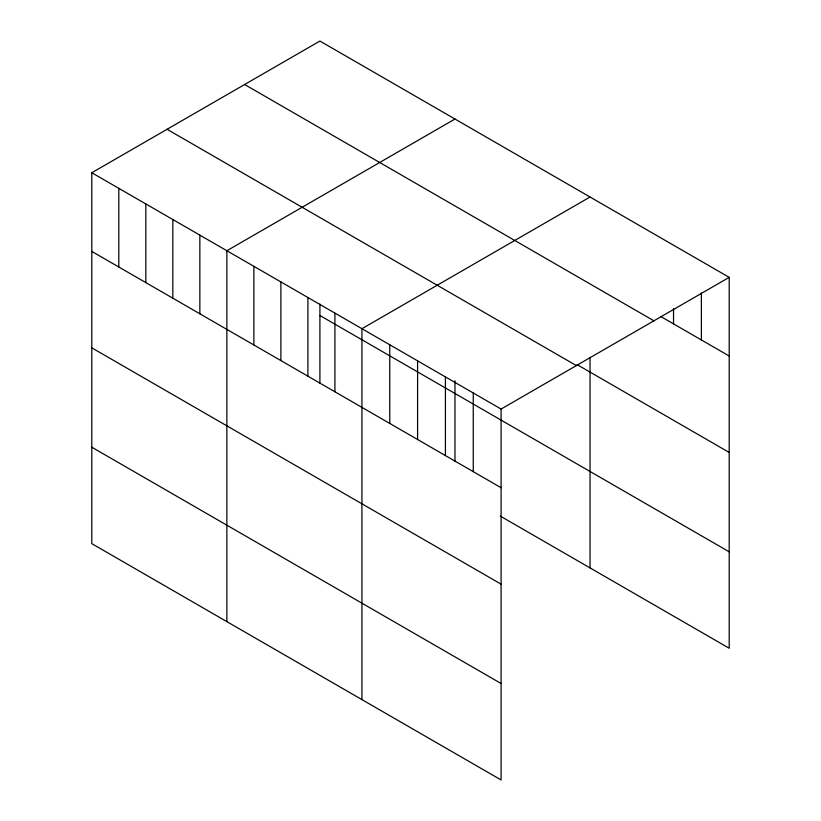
<?xml version="1.0" encoding="UTF-8"?>
<svg xmlns="http://www.w3.org/2000/svg" width="821" height="821" viewBox="0 0 821 821"><rect width="100%" height="100%" fill="white"/><g stroke="black" fill="none" stroke-linecap="round" stroke-linejoin="round"><path stroke-width="1.23" d="M91.798 172.749L501.087 409.053L501.087 779.95L91.798 543.646L91.798 172.749L319.913 41.05L729.202 277.354L729.202 648.251L500.358 516.132M454.978 119.024L226.863 250.733L226.863 621.63M590.042 197.009L361.928 328.708L361.928 699.605M501.087 409.053L729.202 277.354M660.689 316.454L729.202 356.016M244.637 84.512L653.927 320.816M577.081 364.616L729.202 452.453M167.074 129.287L576.363 365.591M319.913 315.51L729.202 551.815M91.798 251.411L501.087 487.715M91.798 347.847L501.087 584.152M91.798 447.209L501.087 683.513M701.37 293.005L701.37 339.945M673.538 308.655L673.538 323.874M590.042 357.268L590.042 567.906M473.255 392.982L473.255 471.644M454.978 380.749L454.978 461.494M445.423 376.911L445.423 455.573M417.591 360.85L417.591 439.512M389.759 344.779L389.759 423.441M334.917 313.119L334.917 391.781M319.913 304.047L319.913 383.51M307.906 297.52L307.906 376.182M280.885 281.921L280.885 360.583M253.874 266.332L253.874 344.984M199.852 235.134L199.852 313.796M172.841 219.535L172.841 298.197M145.82 203.947L145.82 282.609M118.809 188.348L118.809 267.01"/></g></svg>
